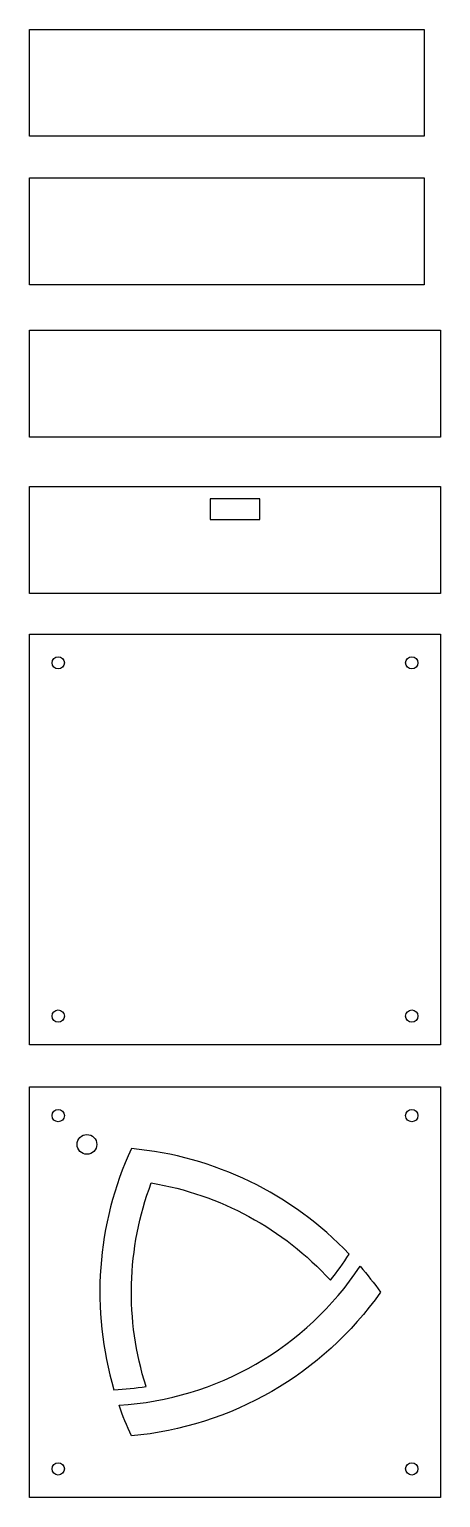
# Model space of a CAD drawing. Header units: millimetres. Extents: x -1 to 99, y 188 to 545.
import ezdxf

# ---------------------------------------------------------------- set-up
doc = ezdxf.new("R2010")
doc.units = ezdxf.units.MM
doc.header["$MEASUREMENT"] = 0
doc.layers.get('0').update_dxf_attribs({"true_color": 0xc2ced6})

msp = doc.modelspace()

# ---------------------------------------------------------------- linework, layer by layer
for points in [[(-0.61, 519.45), (-0.61, 545.45), (95.39, 545.45), (95.39, 519.45)], [(-0.61, 483.29), (-0.61, 509.29), (95.39, 509.29), (95.39, 483.29)], [(-0.61, 446.18), (-0.61, 472.18), (99.39, 472.18), (99.39, 446.18)], [(-0.61, 408.12), (-0.61, 434.12), (99.39, 434.12), (99.39, 408.12)], [(49.39, 431.12), (43.39, 431.12), (43.39, 426.12), (55.39, 426.12), (55.39, 431.12)], [(-0.61, 298.22), (-0.61, 398.22), (99.39, 398.22), (99.39, 298.22)], [(-0.61, 187.97), (-0.61, 287.97), (99.39, 287.97), (99.39, 187.97)]]:
    msp.add_lwpolyline(points, close=True)
for points in [[(77.16, 247.26, 0.181857), (24.19, 272.95, 0.181857), (19.96, 214.23, 0.027168), (27.75, 215.03, -0.167828), (29.02, 264.59, -0.167828), (72.58, 240.91, 0.027168)], [(84.79, 237.97, -0.219275), (24.19, 202.98, -0.0241), (21.18, 210.45, 0.235318), (79.82, 244.31, -0.0241)]]:
    msp.add_lwpolyline(points, format="xyb", close=True)
for centre, radius in [((6.39, 391.22), 1.5), ((92.39, 391.22), 1.5), ((6.39, 305.22), 1.5), ((92.39, 305.22), 1.5), ((6.39, 280.97), 1.5), ((92.39, 280.97), 1.5), ((13.39, 273.97), 2.4), ((6.39, 194.97), 1.5), ((92.39, 194.97), 1.5)]:
    msp.add_circle(centre, radius)

doc.saveas('drawing.dxf')
